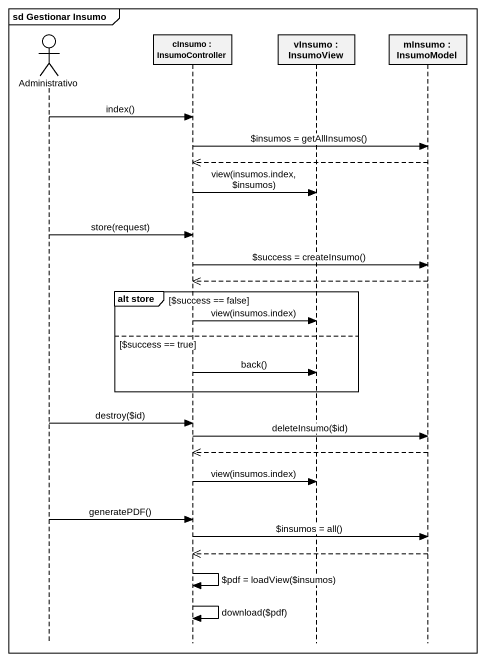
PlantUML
@startuml
mainframe sd Gestionar Insumo
hide footbox
actor Administrativo
participant "cInsumo : InsumoController" as cInsumo
participant "vInsumo : InsumoView" as vInsumo
participant "mInsumo : InsumoModel" as mInsumo

Administrativo -> cInsumo : index()
cInsumo -> mInsumo : ~$insumos = getAllInsumos()
mInsumo -->> cInsumo
cInsumo -> vInsumo : view(insumos.index,~$insumos)
Administrativo -> cInsumo : store(request)
cInsumo -> mInsumo : ~$success = createInsumo()
mInsumo -->> cInsumo
group alt store [~$success == false]
  cInsumo -> vInsumo : view(insumos.index)
else ~$success == true
  cInsumo -> vInsumo : back()
end
Administrativo -> cInsumo : destroy(~$id)
cInsumo -> mInsumo : deleteInsumo(~$id)
mInsumo -->> cInsumo
cInsumo -> vInsumo : view(insumos.index)
Administrativo -> cInsumo : generatePDF()
cInsumo -> mInsumo : ~$insumos = all()
mInsumo -->> cInsumo
cInsumo -> cInsumo : ~$pdf = loadView(~$insumos)
cInsumo -> cInsumo : download(~$pdf)
@enduml
